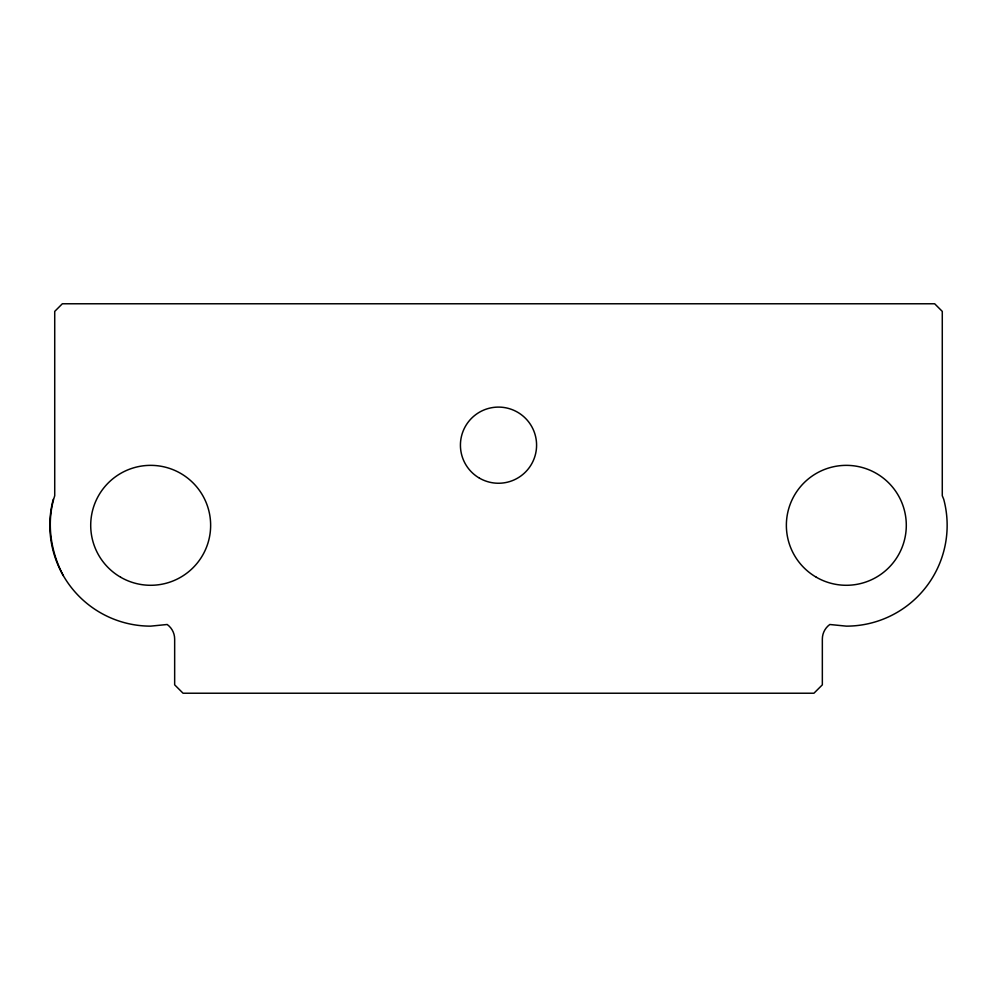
<?xml version="1.0" encoding="UTF-8"?>
<svg xmlns="http://www.w3.org/2000/svg" width="997" height="997" viewBox="0 0 997 997"><rect width="100%" height="100%" fill="white"/><g stroke="black" fill="none" stroke-linecap="round" stroke-linejoin="round"><path stroke-width="1.5" d="M53.29 499.223A100.822 100.822 0 0 0 150.672 626.141L167.184 624.496A17.996 17.996 0 0 1 174.662 639.102L174.662 684.839L183.062 693.227L813.938 693.227L822.338 684.839L822.338 639.102A17.996 17.996 0 0 1 829.816 624.496L846.328 626.141A100.822 100.822 0 0 0 943.71 499.223L942.277 495.746L942.277 311.388L934.663 303.773L62.337 303.773L54.723 311.388L54.723 495.746C46.174 522.191 50.448 551.366 63.359 575.73M120.687 577.251A59.97 59.97 0 0 0 210.641 525.319A59.97 59.97 0 0 0 120.687 473.388A59.97 59.97 0 0 0 120.687 577.251M816.344 577.251A59.97 59.97 0 0 0 906.298 525.319A59.97 59.97 0 0 0 816.344 473.388A59.97 59.97 0 0 0 816.344 577.251M479.457 478.149A38.085 38.085 0 0 0 536.585 445.173A38.085 38.085 0 0 0 479.457 412.197A38.085 38.085 0 0 0 479.457 478.149"/></g></svg>
